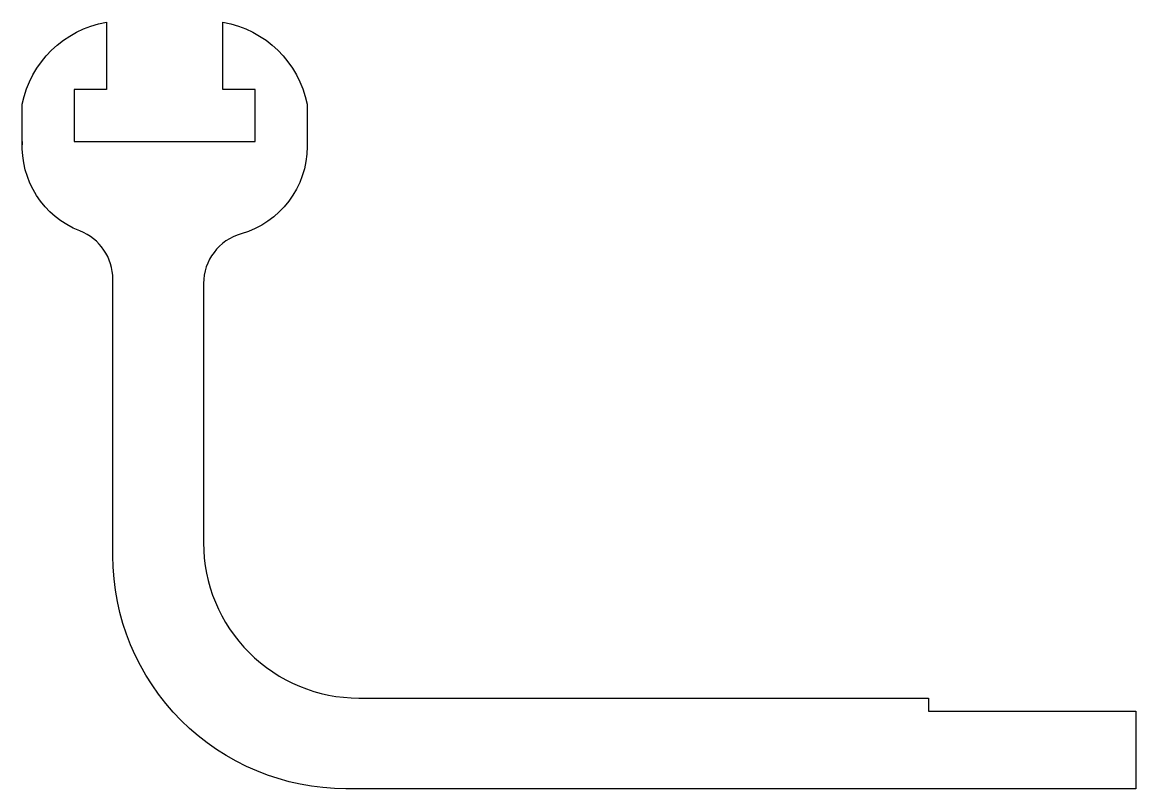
# Model space of a CAD drawing. Extents: x 232.4 to 275.4, y 234.6 to 264.2.
import ezdxf

# ---------------------------------------------------------------- set-up
doc = ezdxf.new("R2010")
doc.units = 0
doc.layers.add('ANA', color=220, linetype='CONTINUOUS')

msp = doc.modelspace()

# ---------------------------------------------------------------- linework, layer by layer
at = {"layer": 'ANA'}
msp.add_lwpolyline([(232.36, 259.351), (232.36, 260.982, -0.311156), (235.61, 264.151), (235.61, 261.551), (234.36, 261.551), (234.36, 259.551), (241.36, 259.551), (241.36, 261.551), (240.11, 261.551), (240.11, 264.151, -0.311156), (243.36, 260.982), (243.36, 259.351, -0.335437), (240.815, 255.983, 0.335437), (239.36, 254.059), (239.36, 244.051, 0.414214), (245.36, 238.051), (267.36, 238.051), (267.36, 237.551), (275.36, 237.551), (275.36, 234.551), (244.86, 234.551, -0.414214), (235.86, 243.551), (235.86, 254.227, 0.30896), (234.587, 256.09, -0.324689), (232.366, 259.551), (232.36, 259.551)], format="xyb", dxfattribs=at)

doc.saveas('drawing.dxf')
